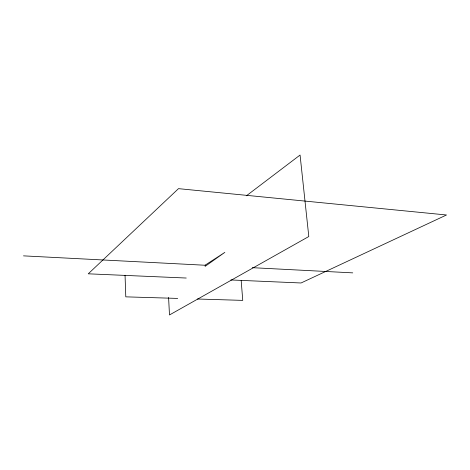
<?xml version="1.0" encoding="UTF-8"?>
<svg xmlns="http://www.w3.org/2000/svg" width="470" height="470" viewBox="0 0 470 470"><rect width="100%" height="100%" fill="white"/><g stroke="black" fill="none" stroke-linecap="round" stroke-linejoin="round"><path stroke-width="0.7" d="M246.409 195.784L300.066 155.041L308.802 236.528L169.482 314.959L168.589 297.41M205.096 266.384L224.842 252.372L205.02 265.239M177.689 298.415L125.79 296.846L125.049 275.22M197.429 299.008L242.749 300.383L241.186 280.649M186.243 278.034L88.248 273.816L178.488 188.652L446.5 214.984L301.059 282.981L230.852 279.955M23.5 255.862L205.701 265.274M252.29 267.677L352.759 272.87"/></g></svg>
